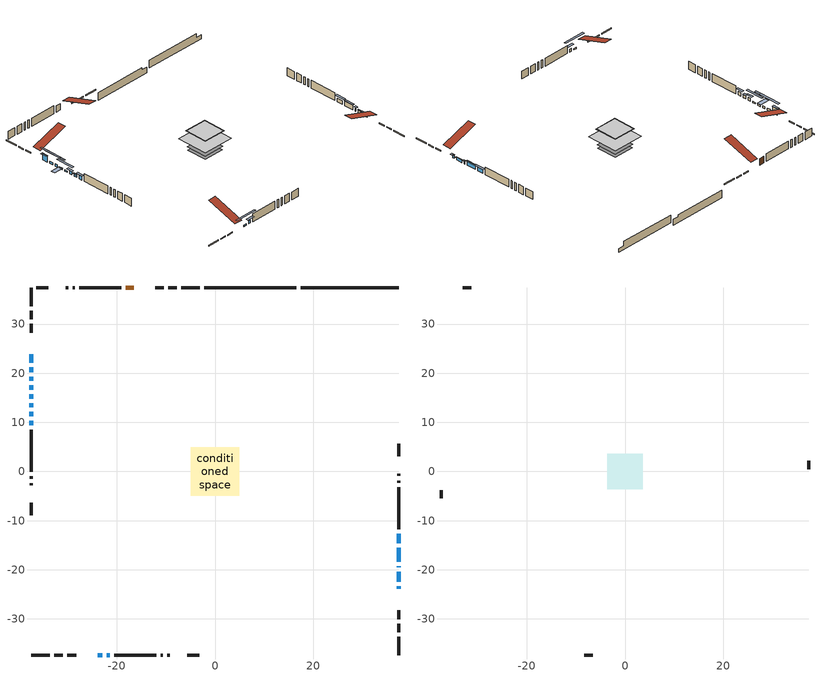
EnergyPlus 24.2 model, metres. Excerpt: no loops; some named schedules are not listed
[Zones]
conditioned space
 floor outside (Floor1 construction): -0.7,-0.7 -0.7,0.7 0.7,0.7 0.7,-0.7 z1.35
 floor adiabatic (AdiabaticFloorConstruction): -4.94,-4.94 -4.94,4.94 4.94,4.94 4.94,-4.94 z1.35
 floor foundation (Slab1 construction): -3.34,-3.34 -3.34,3.34 3.34,3.34 3.34,-3.34 z-1.14
 floor foundation (Slab1 construction 1): -3.23,-3.23 -3.23,3.23 3.23,3.23 3.23,-3.23 z-2.29
 wall outside (RimJoist1 construction): -3.09,37.33 -6.82,37.33 / -37.33,-37.33 -33.6,-37.33 / -37.33,37.33 -37.33,33.6 / 37.33,-37.33 37.33,-33.6 z1.35:1.65
 wall outside (RimJoist2 construction): -7.75,37.33 -9.47,37.33 / -32.67,-37.33 -30.94,-37.33 / -37.33,32.67 -37.33,30.94 / 37.33,-32.67 37.33,-30.94 z1.35:1.65
 wall outside (RimJoist3 construction): -10.4,37.33 -12.18,37.33 / -30.01,-37.33 -28.24,-37.33 / -37.33,30.01 -37.33,28.24 / 37.33,-30.01 37.33,-28.24 z1.35:1.65
 wall outside (AdiabaticWallConstruction 1): -16.57,37.33 -18.12,37.33 z1.35:3.38
 wall outside (AdiabaticWallConstruction): 37.33,-23.85 37.33,-23.31 / 37.33,-19.48 37.33,-19.32 / -22,-37.33 -21.44,-37.33 / -37.33,12.15 -37.33,11.29 z1.35:2.27; -37.33,23.85 -37.33,22.12 z1.35:3.31; 37.33,-22.38 37.33,-20.4 / -37.33,21.19 -37.33,20.2 / -37.33,19.27 -37.33,18.48 z1.35:2.06; -23.85,-37.33 -22.93,-37.33 / -37.33,17.56 -37.33,16.64 / -37.33,15.71 -37.33,14.79 z1.35:1.76; 37.33,-18.39 37.33,-15.55 z1.35:2.77; 37.33,-14.62 37.33,-12.69 / -37.33,10.36 -37.33,9.39 z1.35:2.49; -37.33,13.87 -37.33,13.08 z1.35:2.32
 wall outside (Wall1 construction): -19.05,37.33 -27.58,37.33 / -20.52,-37.33 -11.99,-37.33 / -37.33,8.46 -37.33,-0.06 / 37.33,-11.76 37.33,-3.23 z1.35:3.79
 wall outside (Wall2 construction): -28.51,37.33 -28.97,37.33 / -11.06,-37.33 -10.6,-37.33 / -37.33,-0.99 -37.33,-1.45 / 37.33,-2.3 37.33,-1.84 z1.35:3.79
 wall outside (Wall3 construction): -29.9,37.33 -30.36,37.33 / -9.67,-37.33 -9.21,-37.33 / -37.33,-2.38 -37.33,-2.84 / 37.33,-0.91 37.33,-0.45 z1.35:3.79
 wall outside (Wall6 construction): -33.91,37.33 -36.4,37.33 / -5.65,-37.33 -3.16,-37.33 / -37.33,-6.4 -37.33,-8.89 / 37.33,3.11 37.33,5.59 z1.35:3.79
 wall foundation (FoundationWall1 construction): 17.43,37.33,-1.14 17.43,37.33,1.35 35.34,37.33,1.35 35.34,37.33,0.01 37.33,37.33,0.01 37.33,37.33,-1.14
 wall foundation (FoundationWall2 construction): -2.16,37.33,-2.29 -2.16,37.33,0.15 14.63,37.33,0.15 14.63,37.33,-0.45 16.5,37.33,-0.45 16.5,37.33,-2.29
 window (WindowConstruction 6): 37.33,-23.85 37.33,-23.31 z1.35:2.26
 window (WindowConstruction 5): -37.33,23.85 -37.33,22.12 z1.35:3.31
 window (WindowConstruction 9): 37.33,-22.38 37.33,-20.4 z1.35:2.06
 window (WindowConstruction 10): -37.33,21.19 -37.33,20.2 z1.35:2.06
 window (WindowConstruction 11): -37.33,19.27 -37.33,18.48 z1.35:2.06
 window (WindowConstruction 12): -23.85,-37.33 -22.93,-37.33 z1.35:1.76
 window (WindowConstruction 13): -37.33,17.55 -37.33,16.64 z1.35:1.76
 window (WindowConstruction 14): -37.33,15.71 -37.33,14.8 z1.35:1.76
 window (WindowConstruction 7): 37.33,-19.47 37.33,-19.32 z1.35:2.26
 window (WindowConstruction 8): -22,-37.33 -21.44,-37.33 z1.35:2.26
 window (WindowConstruction): 37.33,-18.39 37.33,-15.55 z1.35:2.77
 window (WindowConstruction 1): 37.33,-14.62 37.33,-12.69 z1.35:2.49
 window (WindowConstruction 2): -37.33,13.87 -37.33,13.08 z1.35:2.32
 window (WindowConstruction 3): -37.33,12.15 -37.33,11.29 z1.35:2.26
 window (WindowConstruction 4): -37.33,10.36 -37.33,9.39 z1.35:2.49
 door (Door): -16.57,37.33 -18.12,37.33 z1.35:3.38
 ceiling adiabatic (AdiabaticFloorConstruction): 4.94,-4.94 4.94,4.94 -4.94,4.94 -4.94,-4.94 z1.35
attic - vented
 floor to conditioned space (Floor2 construction Reversed): -3.4,-3.4 -3.4,3.4 3.4,3.4 3.4,-3.4 z3.79
 floor to conditioned space (Floor3 construction Reversed): -3.58,-3.58 -3.58,3.58 3.58,3.58 3.58,-3.58 z3.79
 wall outside (Wall4 construction): -31.29,37.33 -32.98,37.33 / -8.28,-37.33 -6.58,-37.33 / -37.33,-3.77 -37.33,-5.47 / 37.33,0.48 37.33,2.18 z1.35:3.79
 roof outside (Roof1 construction): -15.64,37.33,3.79 -15.64,27.71,7 -13.1,27.71,7 -13.1,37.33,3.79; -24.77,-37.33,3.79 -24.77,-27.71,7 -27.31,-27.71,7 -27.31,-37.33,3.79; -37.33,24.77,3.79 -27.71,24.77,7 -27.71,27.31,7 -37.33,27.31,3.79; 37.33,-24.77,3.79 27.71,-24.77,7 27.71,-27.31,7 37.33,-27.31,3.79
shading: 37.33,-23.01 37.33,-24.14 37.86,-24.14 37.86,-23.01 z2.56; -37.33,21.97 -37.33,23.99 -37.86,23.99 -37.86,21.97 z3.46; 37.33,-20.25 37.33,-22.53 37.63,-22.53 37.63,-20.25 z2.21; -37.33,17.15 -37.33,24.24 -37.86,24.24 -37.86,17.15 z5.11; -37.33,15.43 -37.33,22.32 -37.86,22.32 -37.86,15.43 z5.11; -19.88,-37.33 -26.9,-37.33 -26.9,-37.86 -19.88,-37.86 z4.81; -37.33,16.49 -37.33,17.7 -40.38,17.7 -40.38,16.49 z1.9; -37.33,12.35 -37.33,18.15 -37.86,18.15 -37.86,12.35 z4.2; 37.33,-19.02 37.33,-19.77 37.86,-19.77 37.86,-19.02 z2.56; -20.53,-37.33 -22.91,-37.33 -22.91,-37.86 -20.53,-37.86 z3.18; 37.33,-15.4 37.33,-18.54 37.86,-18.54 37.86,-15.4 z2.92; 37.33,-12.08 37.33,-15.23 37.86,-15.23 37.86,-12.08 z3.1; -37.33,12.47 -37.33,14.48 -37.86,14.48 -37.86,12.47 z2.93; -37.33,11.14 -37.33,12.3 -37.86,12.3 -37.86,11.14 z2.41; -37.33,8.78 -37.33,10.97 -37.86,10.97 -37.86,8.78 z3.1
[Building]
Building 1: Terrain=Suburbs
[Site:Location]
Charlottetown AP_PE: Latitude {deg}=46.29; Longitude {deg}=-63.12; Time Zone {hr}=-4; Elevation {m}=48; Keep Site Location Information=Yes
[Site:GroundTemperature:Shallow]
1.81207, -0.126142, -0.281361, 0.638419, 4.33082, 8.00603, 11.1922, 13.2106, 13.3821, 11.7405, 8.63552, 5.07305
[Site:WaterMainsTemperature]
Calculation Method=Schedule; Temperature Schedule=mains temperature schedule
[Material] Roughness=Rough; Thermal Absorptance=0.9
Name | Thickness {m} | Conductivity {W/m-K} | Density {kg/m3} | Specific Heat {J/kg-K} | Solar Absorptance | Visible Absorptance
asphalt or fiberglass shingles | 0.00635 | 0.162714 | 1121.4 | 1465.45 | 0.4 | 0.4
ceiling loosefill ins | 0.169333 | 0.0480833 | 16.02 | 1046.75 | 0.7 | 0.7
ceiling stud and cavity | 0.1397 | 0.148571 | 65.682 | 1177.47 | 0.7 | 0.7
ceiling stud and cavity 1 | 0.1397 | 0.149692 | 65.682 | 1177.47 | 0.7 | 0.7
concrete 4.0 in. | 0.1016 | 1.803125 | 2242.8 | 837.4 | 0.7 | 0.7
concrete 8.0 in. | 0.2032 | 1.803125 | 2242.8 | 837.4 | 0.7 | 0.7
door material | 0.04445 | 0.0451087 | 512.64 | 1214.23 | 0.7 | 0.7
exterior vertical ins | 0.0433751 | 0.029427 | 32.04 | 1214.23 | 0.7 | 0.7
exterior vertical ins 1 | 0.00236065 | 0.029427 | 32.04 | 1214.23 | 0.7 | 0.7
floor covering | 0.0127 | 0.0433444 | 54.468 | 1339.84 | 0.6 | 0.6
floor rigid ins | 0.051816 | 0.029427 | 32.04 | 1214.23 | 0.7 | 0.7
floor rigid ins 1; wall rigid ins | 0.512978 | 0.029427 | 32.04 | 1214.23 | 0.7 | 0.7
floor stud and cavity | 0.1397 | 0.0991475 | 92.3553 | 1139.71 | 0.7 | 0.7
floor stud and cavity 1 | 0.1397 | 1.75129 | 37.0049 | 1207.88 | 0.7 | 0.7
furniture material conditioned space 1 | 0.1524 | 0.115458 | 640.8 | 1214.23 | 0.6 | 0.6
gypsum board | 0.0127 | 0.160291 | 801 | 837.4 | 0.6 | 0.6
gypsum board 1 | 0.0127 | 0.160291 | 801 | 837.4 | 0.7 | 0.7
osb sheathing 0.5 in. | 0.0127 | 0.115458 | 512.64 | 1214.23 | 0.7 | 0.7
osb sheathing 0.75 in. | 0.01905 | 0.115458 | 512.64 | 1214.23 | 0.7 | 0.7
osb sheathing 2.0 in. | 0.0508 | 0.115458 | 512.64 | 1214.23 | 0.7 | 0.7
rim joist stud and cavity | 0.0508 | 0.028548 | 125.044 | 1163.47 | 0.6 | 0.6
rim joist stud and cavity 1 | 0.0508 | 0.0286614 | 125.044 | 1163.47 | 0.6 | 0.6
rim joist stud and cavity 2 | 0.0508 | 0.153904 | 50.32683 | 1063.81 | 0.6 | 0.6
wall stud and cavity | 0.1397 | 0.0903627 | 139.0536 | 1170.24 | 0.7 | 0.7
wall stud and cavity 1 | 0.1397 | 0.0986797 | 139.0536 | 1170.24 | 0.7 | 0.7
wall stud and cavity 2 | 0.1397 | 0.113018 | 139.0536 | 1170.24 | 0.7 | 0.7
wall stud and cavity 3 | 0.0889 | 6.9971 | 50.32683 | 1063.81 | 0.6 | 0.6
wall stud and cavity 4 | 0.1397 | 0.101382 | 139.0536 | 1170.24 | 0.7 | 0.7
wall stud and cavity 5 | 0.0889 | 0.380278 | 52.3479 | 1209.89 | 0.7 | 0.7
wall stud and cavity 6 | 0.0889 | 0.391764 | 83.0341 | 1211.67 | 0.7 | 0.7
wood siding | 0.0254 | 0.102417 | 544.68 | 1172.36 | 0.4 | 0.4
wood siding 1 | 0.00254 | 0.102417 | 544.68 | 1172.36 | 0.4 | 0.4
wood siding 2; wood siding 3; wood siding 4 | 0.0254 | 0.102417 | 544.68 | 1172.36 | 0.7 | 0.7
[WindowMaterial:SimpleGlazingSystem]
Name | U-Factor {W/m2-K} | Solar Heat Gain Coefficient
WindowMaterial | 1.63754 | 0.43
WindowMaterial 1 | 1.87204 | 0.36
WindowMaterial 10 | 2.18773 | 0.36
WindowMaterial 11 | 2.75497 | 0.43
WindowMaterial 12 | 5.0943 | 0.64
WindowMaterial 2 | 1.94642 | 0.33
WindowMaterial 3 | 1.84308 | 0.36
WindowMaterial 4 | 2.82878 | 0.59
WindowMaterial 5 | 3.1053 | 0.59
WindowMaterial 6 | 3.10927 | 0.34
WindowMaterial 7 | 3.1229 | 0.45
WindowMaterial 8 | 3.02581 | 0.49
WindowMaterial 9 | 3.04852 | 0.46
[Construction]
AdiabaticFloorConstruction: floor stud and cavity 1, floor rigid ins 1, osb sheathing 0.75 in., floor covering
AdiabaticWallConstruction: wood siding 3, wall rigid ins, wall stud and cavity 5, gypsum board
AdiabaticWallConstruction 1: wood siding 4, wall rigid ins, wall stud and cavity 5, gypsum board
Door: door material
Floor1 construction: floor stud and cavity, floor rigid ins, osb sheathing 0.75 in., floor covering
Floor2 construction Reversed: gypsum board, ceiling stud and cavity, ceiling loosefill ins
Floor3 construction Reversed: gypsum board, ceiling stud and cavity 1, ceiling loosefill ins
FoundationWall1 construction; FoundationWall2 construction: concrete 8.0 in., gypsum board 1
furniture construction conditioned space 1: furniture material conditioned space 1
PartitionWallConstruction: gypsum board, wall stud and cavity 6, gypsum board
RimJoist1 construction: wood siding 2, osb sheathing 2.0 in., rim joist stud and cavity
RimJoist2 construction: wood siding 2, osb sheathing 2.0 in., rim joist stud and cavity 1
RimJoist3 construction: wood siding 2, rim joist stud and cavity 2
Roof1 construction: asphalt or fiberglass shingles
Slab1 construction; Slab1 construction 1: concrete 4.0 in.
Wall1 construction: wood siding, osb sheathing 0.5 in., wall stud and cavity, gypsum board
Wall2 construction: wood siding, osb sheathing 0.5 in., wall stud and cavity 1, gypsum board
Wall3 construction: wood siding, osb sheathing 0.5 in., wall stud and cavity 2, gypsum board
Wall4 construction: wood siding 1, wall stud and cavity 3
Wall6 construction: wood siding, osb sheathing 0.5 in., wall stud and cavity 4, gypsum board
WindowConstruction: WindowMaterial
WindowConstruction 1; WindowConstruction 4: WindowMaterial 1
WindowConstruction 10; WindowConstruction 9: WindowMaterial 8
WindowConstruction 11: WindowMaterial 9
WindowConstruction 12: WindowMaterial 10
WindowConstruction 13: WindowMaterial 11
WindowConstruction 14: WindowMaterial 12
WindowConstruction 2: WindowMaterial 2
WindowConstruction 3: WindowMaterial 3
WindowConstruction 5: WindowMaterial 4
WindowConstruction 6: WindowMaterial 5
WindowConstruction 7: WindowMaterial 6
WindowConstruction 8: WindowMaterial 7
[Zone] Multiplier=1; Part of Total Floor Area=Yes
Name | Volume {m3}
attic - vented | 50.8499
conditioned space | 469.5
[Space]
Name | Zone | Volume {m3}
attic - vented 1 | attic - vented | 50.8499
conditioned space 1 | conditioned space | 469.5
[ZoneInfiltration:EffectiveLeakageArea]
infil attic - vented 1: Zone or Space=attic - vented 1; Schedule=Always On Discrete; Effective Air Leakage Area {cm2}=3497.55; Stack Coefficient=0.00039265; Wind Coefficient=1.33882e-05
[ZoneMixing]
whole house fan mix: Zone or Space=attic - vented; Schedule=Always On Continuous; Design Flow Rate Calculation Method=Flow/Zone; Design Flow Rate {m3/s}=0; Source Zone or Space=conditioned space
[SurfaceProperty:ExposedFoundationPerimeter] Exposed Perimeter Calculation Method=TotalExposedPerimeter
Name | Total Exposed Perimeter {m}
Slab1 | 19.903
Slab1 1 | 18.654
[InternalMass] Zone or ZoneList=conditioned space; Space or SpaceList=conditioned space 1
Name | Construction | Surface Area {m2}
furniture mass conditioned space 1 | furniture construction conditioned space 1 | 74.392
partition wall mass | PartitionWallConstruction | 185.98
[Lights]
interior lighting: Zone or ZoneList or Space or SpaceList=conditioned space 1; Schedule=interior lighting schedule; Design Level Calculation Method=LightingLevel; Lighting Level {W}=343.2; Return Air Fraction=0; Fraction Radiant=0.6; Fraction Visible=0.2; Fraction Replaceable=1
[People]
occupants: Zone or ZoneList or Space or SpaceList=conditioned space 1; Number of People Schedule=occupants schedule; Number of People Calculation Method=People; Number of People=3; Fraction Radiant=0.314171; Sensible Heat Fraction=0.56303; Activity Level Schedule=occupants activity schedule; Carbon Dioxide Generation Rate {m3/s-W}=0; Enable ASHRAE 55 Comfort Warnings=No; Mean Radiant Temperature Calculation Type=EnclosureAveraged
[ElectricEquipment] Zone or ZoneList or Space or SpaceList=conditioned space 1; Design Level Calculation Method=EquipmentLevel
Name | Schedule | Design Level {W} | Fraction Latent | Fraction Radiant | Fraction Lost
clothes dryer | clothes dryer schedule | 140.772 | 0.015 | 0.081 | 0.85
clothes washer | clothes washer schedule | 32.1985 | 0.03 | 0.162 | 0.7
cooking range | cooking range schedule | 215.147 | 0.08 | 0.432 | 0.2
dishwasher | dishwasher schedule | 66.8632 | 0.3 | 0.18 | 0.4
fridge | fridge schedule | 72.9452 | 0 | 0.6 | 0
mech vent bath fan 0 | mech vent bath fan 0 schedule | 50.2 | 0 | 0 | 1
mech vent house fan | mech vent house fan schedule | 19.9167 | 0 | 0 | 0.5
mech vent house fan cfis | mech vent house fan cfis schedule | 0 | 0 | 0 | 0
mech vent range fan 0 | mech vent range fan 0 schedule | 57 | 0 | 0 | 1
misc plug loads | misc plug loads schedule | 494.7 | 0.045 | 0.513 | 0.1
whole house fan | Always On Discrete | 0 | 0 | 0 | 1
[OtherEquipment] Zone or ZoneList or Space or SpaceList=conditioned space 1; Design Level Calculation Method=EquipmentLevel
Name | Fuel Type | Schedule | Design Level {W} | Fraction Latent | Fraction Radiant | Fraction Lost
clothes dryer 1 | Electricity | clothes dryer schedule | 0 | 0.015 | 0.081 | 0.85
cooking range 1 | Electricity | cooking range schedule | 0 | 0.08 | 0.432 | 0.2
general water use latent | None | general water use schedule | 62.594 | 1 | 0 | 0
general water use sensible | None | general water use schedule | -61.6891 | 0 | 0.6 | 0
mech vent house fan latent load | None | Always On Discrete | 0 | 1 | 0 | 0
mech vent house fan sensible load | None | Always On Discrete | 0 | 0 | 0 | 0
water heater energy adjustment1 | FuelOilNo2 | Always On Discrete | 0.01 | 0 | 0 | 1
[ZoneInfiltration:DesignFlowRate] Zone or ZoneList or Space or SpaceList=conditioned space 1; Schedule=Always On Discrete; Design Flow Rate Calculation Method=Flow/Zone; Design Flow Rate {m3/s}=0
infil flow; natural vent flow; whole house fan flow
[Foundation:Kiva] Initial Indoor Air Temperature {C}=18; Wall Depth Below Slab {m}=0.2032; Custom Block X Position 1 {m}=0.2159; Custom Block Z Position 1 {m}=0
Name | Wall Height Above Grade {m} | Custom Block Material Name 1 | Custom Block Depth 1 {m}
Foundation Kiva 1 | 1.34999 | exterior vertical ins | 2.49
Foundation Kiva 2 | 0.149992 | exterior vertical ins 1 | 2.43998
[Foundation:Kiva:Settings]
Soil Conductivity {W/m-K}=1.275747; Soil Density {kg/m3}=1842.3; Soil Specific Heat {J/kg-K}=418.7; Ground Solar Absorptivity=0.9; Ground Thermal Absorptivity=0.9; Ground Surface Roughness {m}=0.03; Far-Field Width {m}=40; Deep-Ground Boundary Condition=ZeroFlux; Deep-Ground Depth {m}=40; Minimum Cell Dimension {m}=0.2; Maximum Cell Growth Coefficient=3; Simulation Timestep=Timestep
[Exterior:Lights]
exterior lighting: Schedule=exterior lighting schedule; Design Level {W}=75.6
[Schedule:Constant]
Name | Hourly Value
Always On Continuous; mech vent house fan schedule; mech vent house fan cfis schedule; Always On Discrete | 1
occupants activity schedule | 117.228
fridge schedule | 0
[Schedule:Week:Daily]
interior lighting schedule Week Rule - Jan1-Jan27: interior lighting schedule day, interior lighting schedule day, interior lighting schedule day, interior lighting schedule day, interior lighting schedule day, interior lighting schedule day, interior lighting schedule day, interior lighting schedule default day, interior lighting schedule default day, interior lighting schedule default day, interior lighting schedule default day, interior lighting schedule default day
interior lighting schedule Week Rule - Jan28-Feb3: interior lighting schedule day, interior lighting schedule day, interior lighting schedule day, interior lighting schedule day, interior lighting schedule day 1, interior lighting schedule day 1, interior lighting schedule day 1, interior lighting schedule default day, interior lighting schedule default day, interior lighting schedule default day, interior lighting schedule default day, interior lighting schedule default day
interior lighting schedule Week Rule - Feb4-Feb24: interior lighting schedule day 1, interior lighting schedule day 1, interior lighting schedule day 1, interior lighting schedule day 1, interior lighting schedule day 1, interior lighting schedule day 1, interior lighting schedule day 1, interior lighting schedule default day, interior lighting schedule default day, interior lighting schedule default day, interior lighting schedule default day, interior lighting schedule default day
interior lighting schedule Week Rule - Feb25-Mar3: interior lighting schedule day 1, interior lighting schedule day 1, interior lighting schedule day 1, interior lighting schedule day 1, interior lighting schedule day 2, interior lighting schedule day 2, interior lighting schedule day 2, interior lighting schedule default day, interior lighting schedule default day, interior lighting schedule default day, interior lighting schedule default day, interior lighting schedule default day
interior lighting schedule Week Rule - Mar4-Mar31: interior lighting schedule day 2, interior lighting schedule day 2, interior lighting schedule day 2, interior lighting schedule day 2, interior lighting schedule day 2, interior lighting schedule day 2, interior lighting schedule day 2, interior lighting schedule default day, interior lighting schedule default day, interior lighting schedule default day, interior lighting schedule default day, interior lighting schedule default day
interior lighting schedule Week Rule - Apr1-Apr28: interior lighting schedule day 3, interior lighting schedule day 3, interior lighting schedule day 3, interior lighting schedule day 3, interior lighting schedule day 3, interior lighting schedule day 3, interior lighting schedule day 3, interior lighting schedule default day, interior lighting schedule default day, interior lighting schedule default day, interior lighting schedule default day, interior lighting schedule default day
interior lighting schedule Week Rule - Apr29-May5: interior lighting schedule day 3, interior lighting schedule day 3, interior lighting schedule day 4, interior lighting schedule day 4, interior lighting schedule day 4, interior lighting schedule day 4, interior lighting schedule day 4, interior lighting schedule default day, interior lighting schedule default day, interior lighting schedule default day, interior lighting schedule default day, interior lighting schedule default day
interior lighting schedule Week Rule - May6-May26: interior lighting schedule day 4, interior lighting schedule day 4, interior lighting schedule day 4, interior lighting schedule day 4, interior lighting schedule day 4, interior lighting schedule day 4, interior lighting schedule day 4, interior lighting schedule default day, interior lighting schedule default day, interior lighting schedule default day, interior lighting schedule default day, interior lighting schedule default day
interior lighting schedule Week Rule - May27-Jun2: interior lighting schedule day 4, interior lighting schedule day 4, interior lighting schedule day 4, interior lighting schedule day 4, interior lighting schedule day 4, interior lighting schedule day 5, interior lighting schedule day 5, interior lighting schedule default day, interior lighting schedule default day, interior lighting schedule default day, interior lighting schedule default day, interior lighting schedule default day
interior lighting schedule Week Rule - Jun3-Jun30: interior lighting schedule day 5, interior lighting schedule day 5, interior lighting schedule day 5, interior lighting schedule day 5, interior lighting schedule day 5, interior lighting schedule day 5, interior lighting schedule day 5, interior lighting schedule default day, interior lighting schedule default day, interior lighting schedule default day, interior lighting schedule default day, interior lighting schedule default day
interior lighting schedule Week Rule - Jul1-Jul28: interior lighting schedule day 6, interior lighting schedule day 6, interior lighting schedule day 6, interior lighting schedule day 6, interior lighting schedule day 6, interior lighting schedule day 6, interior lighting schedule day 6, interior lighting schedule default day, interior lighting schedule default day, interior lighting schedule default day, interior lighting schedule default day, interior lighting schedule default day
interior lighting schedule Week Rule - Jul29-Aug4: interior lighting schedule day 6, interior lighting schedule day 6, interior lighting schedule day 6, interior lighting schedule day 7, interior lighting schedule day 7, interior lighting schedule day 7, interior lighting schedule day 7, interior lighting schedule default day, interior lighting schedule default day, interior lighting schedule default day, interior lighting schedule default day, interior lighting schedule default day
interior lighting schedule Week Rule - Aug5-Aug25: interior lighting schedule day 7, interior lighting schedule day 7, interior lighting schedule day 7, interior lighting schedule day 7, interior lighting schedule day 7, interior lighting schedule day 7, interior lighting schedule day 7, interior lighting schedule default day, interior lighting schedule default day, interior lighting schedule default day, interior lighting schedule default day, interior lighting schedule default day
interior lighting schedule Week Rule - Aug26-Sep1: interior lighting schedule day 7, interior lighting schedule day 7, interior lighting schedule day 7, interior lighting schedule day 7, interior lighting schedule day 7, interior lighting schedule day 7, interior lighting schedule day 8, interior lighting schedule default day, interior lighting schedule default day, interior lighting schedule default day, interior lighting schedule default day, interior lighting schedule default day
interior lighting schedule Week Rule - Sep2-Sep29: interior lighting schedule day 8, interior lighting schedule day 8, interior lighting schedule day 8, interior lighting schedule day 8, interior lighting schedule day 8, interior lighting schedule day 8, interior lighting schedule day 8, interior lighting schedule default day, interior lighting schedule default day, interior lighting schedule default day, interior lighting schedule default day, interior lighting schedule default day
interior lighting schedule Week Rule - Sep30-Oct6: interior lighting schedule day 8, interior lighting schedule day 9, interior lighting schedule day 9, interior lighting schedule day 9, interior lighting schedule day 9, interior lighting schedule day 9, interior lighting schedule day 9, interior lighting schedule default day, interior lighting schedule default day, interior lighting schedule default day, interior lighting schedule default day, interior lighting schedule default day
interior lighting schedule Week Rule - Oct7-Oct27: interior lighting schedule day 9, interior lighting schedule day 9, interior lighting schedule day 9, interior lighting schedule day 9, interior lighting schedule day 9, interior lighting schedule day 9, interior lighting schedule day 9, interior lighting schedule default day, interior lighting schedule default day, interior lighting schedule default day, interior lighting schedule default day, interior lighting schedule default day
interior lighting schedule Week Rule - Oct28-Nov3: interior lighting schedule day 9, interior lighting schedule day 9, interior lighting schedule day 9, interior lighting schedule day 9, interior lighting schedule day 10, interior lighting schedule day 10, interior lighting schedule day 10, interior lighting schedule default day, interior lighting schedule default day, interior lighting schedule default day, interior lighting schedule default day, interior lighting schedule default day
interior lighting schedule Week Rule - Nov4-Nov24: interior lighting schedule day 10, interior lighting schedule day 10, interior lighting schedule day 10, interior lighting schedule day 10, interior lighting schedule day 10, interior lighting schedule day 10, interior lighting schedule day 10, interior lighting schedule default day, interior lighting schedule default day, interior lighting schedule default day, interior lighting schedule default day, interior lighting schedule default day
interior lighting schedule Week Rule - Nov25-Dec1: interior lighting schedule day 10, interior lighting schedule day 10, interior lighting schedule day 10, interior lighting schedule day 10, interior lighting schedule day 10, interior lighting schedule day 10, interior lighting schedule day 11, interior lighting schedule default day, interior lighting schedule default day, interior lighting schedule default day, interior lighting schedule default day, interior lighting schedule default day
interior lighting schedule Week Rule - Dec2-Dec31: interior lighting schedule day 11, interior lighting schedule day 11, interior lighting schedule day 11, interior lighting schedule day 11, interior lighting schedule day 11, interior lighting schedule day 11, interior lighting schedule day 11, interior lighting schedule default day, interior lighting schedule default day, interior lighting schedule default day, interior lighting schedule default day, interior lighting schedule default day
occupants schedule Week Rule - Jan1-Dec31: occupants schedule day, occupants schedule day, occupants schedule day, occupants schedule day, occupants schedule day, occupants schedule day, occupants schedule day, occupants schedule default day, occupants schedule default day, occupants schedule default day, occupants schedule default day, occupants schedule default day
clothes dryer schedule Week Rule - Jan1-Dec31: clothes dryer schedule day, clothes dryer schedule day, clothes dryer schedule day, clothes dryer schedule day, clothes dryer schedule day, clothes dryer schedule day, clothes dryer schedule day, clothes dryer schedule default day, clothes dryer schedule default day, clothes dryer schedule default day, clothes dryer schedule default day, clothes dryer schedule default day
clothes washer schedule Week Rule - Jan1-Dec31: clothes washer schedule day, clothes washer schedule day, clothes washer schedule day, clothes washer schedule day, clothes washer schedule day, clothes washer schedule day, clothes washer schedule day, clothes washer schedule default day, clothes washer schedule default day, clothes washer schedule default day, clothes washer schedule default day, clothes washer schedule default day
cooking range schedule Week Rule - Jan1-Dec31: cooking range schedule day, cooking range schedule day, cooking range schedule day, cooking range schedule day, cooking range schedule day, cooking range schedule day, cooking range schedule day, cooking range schedule default day, cooking range schedule default day, cooking range schedule default day, cooking range schedule default day, cooking range schedule default day
dishwasher schedule Week Rule - Jan1-Dec31: dishwasher schedule day, dishwasher schedule day, dishwasher schedule day, dishwasher schedule day, dishwasher schedule day, dishwasher schedule day, dishwasher schedule day, dishwasher schedule default day, dishwasher schedule default day, dishwasher schedule default day, dishwasher schedule default day, dishwasher schedule default day
mech vent bath fan 0 schedule Week Rule - Jan1-Dec31: mech vent bath fan 0 schedule day, mech vent bath fan 0 schedule day, mech vent bath fan 0 schedule day, mech vent bath fan 0 schedule day, mech vent bath fan 0 schedule day, mech vent bath fan 0 schedule day, mech vent bath fan 0 schedule day, mech vent bath fan 0 schedule default day, mech vent bath fan 0 schedule default day, mech vent bath fan 0 schedule default day, mech vent bath fan 0 schedule default day, mech vent bath fan 0 schedule default day
mech vent range fan 0 schedule Week Rule - Jan1-Dec31: mech vent range fan 0 schedule day, mech vent range fan 0 schedule day, mech vent range fan 0 schedule day, mech vent range fan 0 schedule day, mech vent range fan 0 schedule day, mech vent range fan 0 schedule day, mech vent range fan 0 schedule day, mech vent range fan 0 schedule default day, mech vent range fan 0 schedule default day, mech vent range fan 0 schedule default day, mech vent range fan 0 schedule default day, mech vent range fan 0 schedule default day
misc plug loads schedule Week Rule - Jan1-Dec31: misc plug loads schedule day, misc plug loads schedule day, misc plug loads schedule day, misc plug loads schedule day, misc plug loads schedule day, misc plug loads schedule day, misc plug loads schedule day, misc plug loads schedule default day, misc plug loads schedule default day, misc plug loads schedule default day, misc plug loads schedule default day, misc plug loads schedule default day
general water use schedule Week Rule - Jan1-Dec31: general water use schedule day, general water use schedule day, general water use schedule day, general water use schedule day, general water use schedule day, general water use schedule day, general water use schedule day, general water use schedule default day, general water use schedule default day, general water use schedule default day, general water use schedule default day, general water use schedule default day
exterior lighting schedule Week Rule - Jan1-Jan27: exterior lighting schedule day, exterior lighting schedule day, exterior lighting schedule day, exterior lighting schedule day, exterior lighting schedule day, exterior lighting schedule day, exterior lighting schedule day, exterior lighting schedule default day, exterior lighting schedule default day, exterior lighting schedule default day, exterior lighting schedule default day, exterior lighting schedule default day
exterior lighting schedule Week Rule - Jan28-Feb3: exterior lighting schedule day, exterior lighting schedule day, exterior lighting schedule day, exterior lighting schedule day, exterior lighting schedule day 1, exterior lighting schedule day 1, exterior lighting schedule day 1, exterior lighting schedule default day, exterior lighting schedule default day, exterior lighting schedule default day, exterior lighting schedule default day, exterior lighting schedule default day
exterior lighting schedule Week Rule - Feb4-Feb24: exterior lighting schedule day 1, exterior lighting schedule day 1, exterior lighting schedule day 1, exterior lighting schedule day 1, exterior lighting schedule day 1, exterior lighting schedule day 1, exterior lighting schedule day 1, exterior lighting schedule default day, exterior lighting schedule default day, exterior lighting schedule default day, exterior lighting schedule default day, exterior lighting schedule default day
exterior lighting schedule Week Rule - Feb25-Mar3: exterior lighting schedule day 1, exterior lighting schedule day 1, exterior lighting schedule day 1, exterior lighting schedule day 1, exterior lighting schedule day 2, exterior lighting schedule day 2, exterior lighting schedule day 2, exterior lighting schedule default day, exterior lighting schedule default day, exterior lighting schedule default day, exterior lighting schedule default day, exterior lighting schedule default day
exterior lighting schedule Week Rule - Mar4-Mar31: exterior lighting schedule day 2, exterior lighting schedule day 2, exterior lighting schedule day 2, exterior lighting schedule day 2, exterior lighting schedule day 2, exterior lighting schedule day 2, exterior lighting schedule day 2, exterior lighting schedule default day, exterior lighting schedule default day, exterior lighting schedule default day, exterior lighting schedule default day, exterior lighting schedule default day
exterior lighting schedule Week Rule - Apr1-Apr28: exterior lighting schedule day 3, exterior lighting schedule day 3, exterior lighting schedule day 3, exterior lighting schedule day 3, exterior lighting schedule day 3, exterior lighting schedule day 3, exterior lighting schedule day 3, exterior lighting schedule default day, exterior lighting schedule default day, exterior lighting schedule default day, exterior lighting schedule default day, exterior lighting schedule default day
exterior lighting schedule Week Rule - Apr29-May5: exterior lighting schedule day 3, exterior lighting schedule day 3, exterior lighting schedule day 4, exterior lighting schedule day 4, exterior lighting schedule day 4, exterior lighting schedule day 4, exterior lighting schedule day 4, exterior lighting schedule default day, exterior lighting schedule default day, exterior lighting schedule default day, exterior lighting schedule default day, exterior lighting schedule default day
[Schedule:Year]
interior lighting schedule: interior lighting schedule Week Rule - Jan1-Jan27, 1, 1, 1, 27, interior lighting schedule Week Rule - Jan28-Feb3, 1, 28, 2, 3, interior lighting schedule Week Rule - Feb4-Feb24, 2, 4, 2, 24, interior lighting schedule Week Rule - Feb25-Mar3, 2, 25, 3, 3, interior lighting schedule Week Rule - Mar4-Mar31, 3, 4, 3, 31, interior lighting schedule Week Rule - Apr1-Apr28, 4, 1, 4, 28, interior lighting schedule Week Rule - Apr29-May5, 4, 29, 5, 5, interior lighting schedule Week Rule - May6-May26, 5, 6, 5, 26, interior lighting schedule Week Rule - May27-Jun2, 5, 27, 6, 2, interior lighting schedule Week Rule - Jun3-Jun30, 6, 3, 6, 30, interior lighting schedule Week Rule - Jul1-Jul28, 7, 1, 7, 28, interior lighting schedule Week Rule - Jul29-Aug4, 7, 29, 8, 4, interior lighting schedule Week Rule - Aug5-Aug25, 8, 5, 8, 25, interior lighting schedule Week Rule - Aug26-Sep1, 8, 26, 9, 1, interior lighting schedule Week Rule - Sep2-Sep29, 9, 2, 9, 29, interior lighting schedule Week Rule - Sep30-Oct6, 9, 30, 10, 6, interior lighting schedule Week Rule - Oct7-Oct27, 10, 7, 10, 27, interior lighting schedule Week Rule - Oct28-Nov3, 10, 28, 11, 3, interior lighting schedule Week Rule - Nov4-Nov24, 11, 4, 11, 24, interior lighting schedule Week Rule - Nov25-Dec1, 11, 25, 12, 1, interior lighting schedule Week Rule - Dec2-Dec31, 12, 2, 12, 31
occupants schedule: occupants schedule Week Rule - Jan1-Dec31, 1, 1, 12, 31
clothes dryer schedule: clothes dryer schedule Week Rule - Jan1-Dec31, 1, 1, 12, 31
clothes washer schedule: clothes washer schedule Week Rule - Jan1-Dec31, 1, 1, 12, 31
cooking range schedule: cooking range schedule Week Rule - Jan1-Dec31, 1, 1, 12, 31
dishwasher schedule: dishwasher schedule Week Rule - Jan1-Dec31, 1, 1, 12, 31
mech vent bath fan 0 schedule: mech vent bath fan 0 schedule Week Rule - Jan1-Dec31, 1, 1, 12, 31
mech vent range fan 0 schedule: mech vent range fan 0 schedule Week Rule - Jan1-Dec31, 1, 1, 12, 31
misc plug loads schedule: misc plug loads schedule Week Rule - Jan1-Dec31, 1, 1, 12, 31
general water use schedule: general water use schedule Week Rule - Jan1-Dec31, 1, 1, 12, 31
exterior lighting schedule: exterior lighting schedule Week Rule - Jan1-Jan27, 1, 1, 1, 27, exterior lighting schedule Week Rule - Jan28-Feb3, 1, 28, 2, 3, exterior lighting schedule Week Rule - Feb4-Feb24, 2, 4, 2, 24, exterior lighting schedule Week Rule - Feb25-Mar3, 2, 25, 3, 3, exterior lighting schedule Week Rule - Mar4-Mar31, 3, 4, 3, 31, exterior lighting schedule Week Rule - Apr1-Apr28, 4, 1, 4, 28, exterior lighting schedule Week Rule - Apr29-May5, 4, 29, 5, 5, exterior lighting schedule Week Rule - May6-May26, 5, 6, 5, 26, exterior lighting schedule Week Rule - May27-Jun2, 5, 27, 6, 2, exterior lighting schedule Week Rule - Jun3-Jun30, 6, 3, 6, 30, exterior lighting schedule Week Rule - Jul1-Jul28, 7, 1, 7, 28, exterior lighting schedule Week Rule - Jul29-Aug4, 7, 29, 8, 4, exterior lighting schedule Week Rule - Aug5-Aug25, 8, 5, 8, 25, exterior lighting schedule Week Rule - Aug26-Sep1, 8, 26, 9, 1, exterior lighting schedule Week Rule - Sep2-Sep29, 9, 2, 9, 29, exterior lighting schedule Week Rule - Sep30-Oct6, 9, 30, 10, 6, exterior lighting schedule Week Rule - Oct7-Oct27, 10, 7, 10, 27, exterior lighting schedule Week Rule - Oct28-Nov3, 10, 28, 11, 3, exterior lighting schedule Week Rule - Nov4-Nov24, 11, 4, 11, 24, exterior lighting schedule Week Rule - Nov25-Dec1, 11, 25, 12, 1, exterior lighting schedule Week Rule - Dec2-Dec31, 12, 2, 12, 31
[Schedule:Compact]
mains temperature schedule: Through: 01/01, For: AllDays, Until: 24:00, 6.42333, Through: 01/02, For: AllDays, Until: 24:00, 6.35944, Through: 01/03, For: AllDays, Until: 24:00, 6.29611, Through: 01/04, For: AllDays, Until: 24:00, 6.23333, Through: 01/05, For: AllDays, Until: 24:00, 6.17222, Through: 01/06, For: AllDays, Until: 24:00, 6.11222, Through: 01/07, For: AllDays, Until: 24:00, 6.05278, Through: 01/08, For: AllDays, Until: 24:00, 5.995, Through: 01/09, For: AllDays, Until: 24:00, 5.93778, Through: 01/10, For: AllDays, Until: 24:00, 5.88222, Through: 01/11, For: AllDays, Until: 24:00, 5.82722, Through: 01/12, For: AllDays, Until: 24:00, 5.77389, Through: 01/13, For: AllDays, Until: 24:00, 5.72111, Through: 01/14, For: AllDays, Until: 24:00, 5.67, Through: 01/15, For: AllDays, Until: 24:00, 5.62, Through: 01/16, For: AllDays, Until: 24:00, 5.57111, Through: 01/17, For: AllDays, Until: 24:00, 5.52389, Through: 01/18, For: AllDays, Until: 24:00, 5.47722, Through: 01/19, For: AllDays, Until: 24:00, 5.43222, Through: 01/20, For: AllDays, Until: 24:00, 5.38833, Through: 01/21, For: AllDays, Until: 24:00, 5.34611, Through: 01/22, For: AllDays, Until: 24:00, 5.305, Through: 01/23, For: AllDays, Until: 24:00, 5.265, Through: 01/24, For: AllDays, Until: 24:00, 5.22611, Through: 01/25, For: AllDays, Until: 24:00, 5.18889, Through: 01/26, For: AllDays, Until: 24:00, 5.15333, Through: 01/27, For: AllDays, Until: 24:00, 5.11833, Through: 01/28, For: AllDays, Until: 24:00, 5.08556, Through: 01/29, For: AllDays, Until: 24:00, 5.05333, Through: 01/30, For: AllDays, Until: 24:00, 5.02278, Through: 01/31, For: AllDays, Until: 24:00, 4.99389, Through: 02/01, For: AllDays, Until: 24:00, 4.96611, Through: 02/02, For: AllDays, Until: 24:00, 4.94, Through: 02/03, For: AllDays, Until: 24:00, 4.915, Through: 02/04, For: AllDays, Until: 24:00, 4.89167, Through: 02/05, For: AllDays, Until: 24:00, 4.87, Through: 02/06, For: AllDays, Until: 24:00, 4.84944, Through: 02/07, For: AllDays, Until: 24:00, 4.83, Through: 02/08, For: AllDays, Until: 24:00, 4.81222, Through: 02/09, For: AllDays, Until: 24:00, 4.79611, Through: 02/10, For: AllDays, Until: 24:00, 4.78167, Through: 02/11, For: AllDays, Until: 24:00, 4.76833, Through: 02/12, For: AllDays, Until: 24:00, 4.75611, Through: 02/13, For: AllDays, Until: 24:00, 4.74611, Through: 02/14, For: AllDays, Until: 24:00, 4.73722, Through: 02/15, For: AllDays, Until: 24:00, 4.72944, Through: 02/16, For: AllDays, Until: 24:00, 4.72389, Through: 02/17, For: AllDays, Until: 24:00, 4.71944, Through: 02/18, For: AllDays, Until: 24:00, 4.71611, Through: 02/19, For: AllDays, Until: 24:00, 4.715, Through: 02/20, For: AllDays, Until: 24:00, 4.715, Through: 02/21, For: AllDays, Until: 24:00, 4.71611, Through: 02/22, For: AllDays, Until: 24:00, 4.71944, Through: 02/23, For: AllDays, Until: 24:00, 4.72389, Through: 02/24, For: AllDays, Until: 24:00, 4.72944, Through: 02/25, For: AllDays, Until: 24:00, 4.73722, Through: 02/26, For: AllDays, Until: 24:00, 4.74611, Through: 02/27, For: AllDays, Until: 24:00, 4.75611, Through: 02/28, For: AllDays, Until: 24:00, 4.76778, Through: 03/01, For: AllDays, Until: 24:00, 4.78111, Through: 03/02, For: AllDays, Until: 24:00, 4.79611, Through: 03/03, For: AllDays, Until: 24:00, 4.81222, Through: 03/04, For: AllDays, Until: 24:00, 4.83, Through: 03/05, For: AllDays, Until: 24:00, 4.84889, Through: 03/06, For: AllDays, Until: 24:00, 4.86944, Through: 03/07, For: AllDays, Until: 24:00, 4.89167, Through: 03/08, For: AllDays, Until: 24:00, 4.915, Through: 03/09, For: AllDays, Until: 24:00, 4.93944, Through: 03/10, For: AllDays, Until: 24:00, 4.96611, Through: 03/11, For: AllDays, Until: 24:00, 4.99333, Through: 03/12, For: AllDays, Until: 24:00, 5.02278, Through: 03/13, For: AllDays, Until: 24:00, 5.05333, Through: 03/14, For: AllDays, Until: 24:00, 5.085, Through: 03/15, For: AllDays, Until: 24:00, 5.11833, Through: 03/16, For: AllDays, Until: 24:00, 5.15278, Through: 03/17, For: AllDays, Until: 24:00, 5.18833, Through: 03/18, For: AllDays, Until: 24:00, 5.22556, Through: 03/19, For: AllDays, Until: 24:00, 5.26444, Through: 03/20, For: AllDays, Until: 24:00, 5.30444, Through: 03/21, For: AllDays, Until: 24:00, 5.34556, Through: 03/22, For: AllDays, Until: 24:00, 5.38778, Through: 03/23, For: AllDays, Until: 24:00, 5.43167, Through: 03/24, For: AllDays, Until: 24:00, 5.47667, Through: 03/25, For: AllDays, Until: 24:00, 5.52333, Through: 03/26, For: AllDays, Until: 24:00, 5.57056, Through: 03/27, For: AllDays, Until: 24:00, 5.61944, Through: 03/28, For: AllDays, Until: 24:00, 5.66944, Through: 03/29, For: AllDays, Until: 24:00, 5.72056, Through: 03/30, For: AllDays, Until: 24:00, 5.77333, Through: 03/31, For: AllDays, Until: 24:00, 5.82667, Through: 04/01, For: AllDays, Until: 24:00, 5.88111, Through: 04/02, For: AllDays, Until: 24:00, 5.93722, Through: 04/03, For: AllDays, Until: 24:00, 5.99389, Through: 04/04, For: AllDays, Until: 24:00, 6.05222, Through: 04/05, For: AllDays, Until: 24:00, 6.11111, Through: 04/06, For: AllDays, Until: 24:00, 6.17167, Through: 04/07, For: AllDays, Until: 24:00, 6.23278, Through: 04/08, For: AllDays, Until: 24:00, 6.295, Through: 04/09, For: AllDays, Until: 24:00, 6.35833, Through: 04/10, For: AllDays, Until: 24:00, 6.42278, Through: 04/11, For: AllDays, Until: 24:00, 6.48778, Through: 04/12, For: AllDays, Until: 24:00, 6.55444, Through: 04/13, For: AllDays, Until: 24:00, 6.62167, Through: 04/14, For: AllDays, Until: 24:00, 6.68944, Through: 04/15, For: AllDays, Until: 24:00, 6.75833, Through: 04/16, For: AllDays, Until: 24:00, 6.82833, Through: 04/17, For: AllDays, Until: 24:00, 6.89889, Through: 04/18, For: AllDays, Until: 24:00, 6.97056, Through: 04/19, For: AllDays, Until: 24:00, 7.04278, Through: 04/20, For: AllDays, Until: 24:00, 7.11611, Through: 04/21, For: AllDays, Until: 24:00, 7.19, Through: 04/22, For: AllDays, Until: 24:00, 7.265, Through: 04/23, For: AllDays, Until: 24:00, 7.34, Through: 04/24, For: AllDays, Until: 24:00, 7.41611, Through: 04/25, For: AllDays, Until: 24:00, 7.49333, Through: 04/26, For: AllDays, Until: 24:00, 7.57056, Through: 04/27, For: AllDays, Until: 24:00, 7.64889, Through: 04/28, For: AllDays, Until: 24:00, 7.72722, Through: 04/29, For: AllDays, Until: 24:00, 7.80667, Through: 04/30, For: AllDays, Until: 24:00, 7.88667, Through: 05/01, For: AllDays, Until: 24:00, 7.96722, Through: 05/02, For: AllDays, Until: 24:00, 8.04778, Through: 05/03, For: AllDays, Until: 24:00, 8.12944, Through: 05/04, For: AllDays, Until: 24:00, 8.21111, Through: 05/05, For: AllDays, Until: 24:00, 8.29333, Through: 05/06, For: AllDays, Until: 24:00, 8.37611, Through: 05/07, For: AllDays, Until: 24:00, 8.45944, Through: 05/08, For: AllDays, Until: 24:00, 8.54278, Through: 05/09, For: AllDays, Until: 24:00, 8.62667, Through: 05/10, For: AllDays, Until: 24:00, 8.71111, Through: 05/11, For: AllDays, Until: 24:00, 8.79556, Through: 05/12, For: AllDays, Until: 24:00, 8.88056, Through: 05/13, For: AllDays, Until: 24:00, 8.96556, Through: 05/14, For: AllDays, Until: 24:00, 9.05056, Through: 05/15, For: AllDays, Until: 24:00, 9.13611, Through: 05/16, For: AllDays, Until: 24:00, 9.22167, Through: 05/17, For: AllDays, Until: 24:00, 9.30722, Through: 05/18, For: AllDays, Until: 24:00, 9.39333, Through: 05/19, For: AllDays, Until: 24:00, 9.47944, Through: 05/20, For: AllDays, Until: 24:00, 9.56556, Through: 05/21, For: AllDays, Until: 24:00, 9.65167, Through: 05/22, For: AllDays, Until: 24:00, 9.73778, Through: 05/23, For: AllDays, Until: 24:00, 9.82389, Through: 05/24, For: AllDays, Until: 24:00, 9.90944, Through: 05/25, For: AllDays, Until: 24:00, 9.99556, Through: 05/26, For: AllDays, Until: 24:00, 10.0817, Through: 05/27, For: AllDays, Until: 24:00, 10.1678, Through: 05/28, For: AllDays, Until: 24:00, 10.2533, Through: 05/29, For: AllDays, Until: 24:00, 10.3389, Through: 05/30, For: AllDays, Until: 24:00, 10.4239, Through: 05/31, For: AllDays, Until: 24:00, 10.5094, Through: 06/01, For: AllDays, Until: 24:00, 10.5944, Through: 06/02, For: AllDays, Until: 24:00, 10.6789, Through: 06/03, For: AllDays, Until: 24:00, 10.7633, Through: 06/04, For: AllDays, Until: 24:00, 10.8472, Through: 06/05, For: AllDays, Until: 24:00, 10.9311, Through: 06/06, For: AllDays, Until: 24:00, 11.0144, Through: 06/07, For: AllDays, Until: 24:00, 11.0972, Through: 06/08, For: AllDays, Until: 24:00, 11.18, Through: 06/09, For: AllDays, Until: 24:00, 11.2622, Through: 06/10, For: AllDays, Until: 24:00, 11.3439, Through: 06/11, For: AllDays, Until: 24:00, 11.425, Through: 06/12, For: AllDays, Until: 24:00, 11.5056, Through: 06/13, For: AllDays, Until: 24:00, 11.5861, Through: 06/14, For: AllDays, Until: 24:00, 11.6656, Through: 06/15, For: AllDays, Until: 24:00, 11.7444, Through: 06/16, For: AllDays, Until: 24:00, 11.8228, Through: 06/17, For: AllDays, Until: 24:00, 11.9006, Through: 06/18, For: AllDays, Until: 24:00, 11.9778, Through: 06/19, For: AllDays, Until: 24:00, 12.0544, Through: 06/20, For: AllDays, Until: 24:00, 12.1306, Through: 06/21, For: AllDays, Until: 24:00, 12.2056, Through: 06/22, For: AllDays, Until: 24:00, 12.28, Through: 06/23, For: AllDays, Until: 24:00, 12.3533, Through: 06/24, For: AllDays, Until: 24:00, 12.4261, Through: 06/25, For: AllDays, Until: 24:00, 12.4983, Through: 06/26, For: AllDays, Until: 24:00, 12.5694, Through: 06/27, For: AllDays, Until: 24:00, 12.64, Through: 06/28, For: AllDays, Until: 24:00, 12.7094, Through: 06/29, For: AllDays, Until: 24:00, 12.7778, Through: 06/30, For: AllDays, Until: 24:00, 12.8456, Through: 07/01, For: AllDays, Until: 24:00, 12.9122, Through: 07/02, For: AllDays, Until: 24:00, 12.9783, Through: 07/03, For: AllDays, Until: 24:00, 13.0428, Through: 07/04, For: AllDays, Until: 24:00, 13.1067, Through: 07/05, For: AllDays, Until: 24:00, 13.17, Through: 07/06, For: AllDays, Until: 24:00, 13.2317, Through: 07/07, For: AllDays, Until: 24:00, 13.2922, Through: 07/08, For: AllDays, Until: 24:00, 13.3522, Through: 07/09, For: AllDays, Until: 24:00, 13.4111, Through: 07/10, For: AllDays, Until: 24:00, 13.4683, Through: 07/11, For: AllDays, Until: 24:00, 13.525, Through: 07/12, For: AllDays, Until: 24:00, 13.5806, Through: 07/13, For: AllDays, Until: 24:00, 13.6344, Through: 07/14, For: AllDays, Until: 24:00, 13.6878, Through: 07/15, For: AllDays, Until: 24:00, 13.7394, Through: 07/16, For: AllDays, Until: 24:00, 13.79, Through: 07/17, For: AllDays, Until: 24:00, 13.8394, Through: 07/18, For: AllDays, Until: 24:00, 13.8878, Through: 07/19, For: AllDays, Until: 24:00, 13.935, Through: 07/20, For: AllDays, Until: 24:00, 13.9806, Through: 07/21, For: AllDays, Until: 24:00, 14.025, Through: 07/22, For: AllDays, Until: 24:00, 14.0683, Through: 07/23, For: AllDays, Until: 24:00, 14.1106, Through: 07/24, For: AllDays, Until: 24:00, 14.1511, Through: 07/25, For: AllDays, Until: 24:00, 14.19, Through: 07/26, For: AllDays, Until: 24:00, 14.2283, Through: 07/27, For: AllDays, Until: 24:00, 14.265, Through: 07/28, For: AllDays, Until: 24:00, 14.3, Through: 07/29, For: AllDays, Until: 24:00, 14.3344, Through: 07/30, For: AllDays, Until: 24:00, 14.3667, Through: 07/31, For: AllDays, Until: 24:00, 14.3983, Through: 08/01, For: AllDays, Until: 24:00, 14.4278, Through: 08/02, For: AllDays, Until: 24:00, 14.4561, Through: 08/03, For: AllDays, Until: 24:00, 14.4833, Through: 08/04, For: AllDays, Until: 24:00, 14.5089, Through: 08/05, For: AllDays, Until: 24:00, 14.5333, Through: 08/06, For: AllDays, Until: 24:00, 14.5561, Through: 08/07, For: AllDays, Until: 24:00, 14.5772, Through: 08/08, For: AllDays, Until: 24:00, 14.5972, Through: 08/09, For: AllDays, Until: 24:00, 14.6156, Through: 08/10, For: AllDays, Until: 24:00, 14.6328, Through: 08/11, For: AllDays, Until: 24:00, 14.6483, Through: 08/12, For: AllDays, Until: 24:00, 14.6622, Through: 08/13, For: AllDays, Until: 24:00, 14.675, Through: 08/14, For: AllDays, Until: 24:00, 14.6861, Through: 08/15, For: AllDays, Until: 24:00, 14.6961, Through: 08/16, For: AllDays, Until: 24:00, 14.7044, Through: 08/17, For: AllDays, Until: 24:00, 14.7111, Through: 08/18, For: AllDays, Until: 24:00, 14.7161, Through: 08/19, For: AllDays, Until: 24:00, 14.72, Through: 08/20, For: AllDays, Until: 24:00, 14.7222, Through: 08/21, For: AllDays, Until: 24:00, 14.7233, Through: 08/22, For: AllDays, Until: 24:00, 14.7228, Through: 08/23, For: AllDays, Until: 24:00, 14.7206, Through: 08/24, For: AllDays, Until: 24:00, 14.7167, Through: 08/25, For: AllDays, Until: 24:00, 14.7117, Through: 08/26, For: AllDays, Until: 24:00, 14.705, Through: 08/27, For: AllDays, Until: 24:00, 14.6972, Through: 08/28, For: AllDays, Until: 24:00, 14.6878, Through: 08/29, For: AllDays, Until: 24:00, 14.6767, Through: 08/30, For: AllDays, Until: 24:00, 14.6639, Through: 08/31, For: AllDays, Until: 24:00, 14.65, Through: 09/01, For: AllDays, Until: 24:00, 14.635, Through: 09/02, For: AllDays, Until: 24:00, 14.6178, Through: 09/03, For: AllDays, Until: 24:00, 14.5994, Through: 09/04, For: AllDays, Until: 24:00, 14.58, Through: 09/05, For: AllDays, Until: 24:00, 14.5589, Through: 09/06, For: AllDays, Until: 24:00, 14.5361, Through: 09/07, For: AllDays, Until: 24:00, 14.5122, Through: 09/08, For: AllDays, Until: 24:00, 14.4867, Through: 09/09, For: AllDays, Until: 24:00, 14.46, Through: 09/10, For: AllDays, Until: 24:00, 14.4317, Through: 09/11, For: AllDays, Until: 24:00, 14.4017, Through: 09/12, For: AllDays, Until: 24:00, 14.3706, Through: 09/13, For: AllDays, Until: 24:00, 14.3383, Through: 09/14, For: AllDays, Until: 24:00, 14.3044, Through: 09/15, For: AllDays, Until: 24:00, 14.2694, Through: 09/16, For: AllDays, Until: 24:00, 14.2328, Through: 09/17, For: AllDays, Until: 24:00, 14.195, Through: 09/18, For: AllDays, Until: 24:00, 14.1561, Through: 09/19, For: AllDays, Until: 24:00, 14.1156, Through: 09/20, For: AllDays, Until: 24:00, 14.0733, Through: 09/21, For: AllDays, Until: 24:00, 14.0306, Through: 09/22, For: AllDays, Until: 24:00, 13.9861, Through: 09/23, For: AllDays, Until: 24:00, 13.9406, Through: 09/24, For: AllDays, Until: 24:00, 13.8939, Through: 09/25, For: AllDays, Until: 24:00, 13.8456, Through: 09/26, For: AllDays, Until: 24:00, 13.7961, Through: 09/27, For: AllDays, Until: 24:00, 13.7456, Through: 09/28, For: AllDays, Until: 24:00, 13.6939, Through: 09/29, For: AllDays, Until: 24:00, 13.6411, Through: 09/30, For: AllDays, Until: 24:00, 13.5872, Through: 10/01, For: AllDays, Until: 24:00, 13.5317, Through: 10/02, For: AllDays, Until: 24:00, 13.4756, Through: 10/03, For: AllDays, Until: 24:00, 13.4178, Through: 10/04, For: AllDays, Until: 24:00, 13.3594, Through: 10/05, For: AllDays, Until: 24:00, 13.3, Through: 10/06, For: AllDays, Until: 24:00, 13.2394, Through: 10/07, For: AllDays, Until: 24:00, 13.1772, Through: 10/08, For: AllDays, Until: 24:00, 13.1144, Through: 10/09, For: AllDays, Until: 24:00, 13.0511, Through: 10/10, For: AllDays, Until: 24:00, 12.9861, Through: 10/11, For: AllDays, Until: 24:00, 12.9206, Through: 10/12, For: AllDays, Until: 24:00, 12.8539, Through: 10/13, For: AllDays, Until: 24:00, 12.7861, Through: 10/14, For: AllDays, Until: 24:00, 12.7178, Through: 10/15, For: AllDays, Until: 24:00, 12.6483, Through: 10/16, For: AllDays, Until: 24:00, 12.5783, Through: 10/17, For: AllDays, Until: 24:00, 12.5072, Through: 10/18, For: AllDays, Until: 24:00, 12.435, Through: 10/19, For: AllDays, Until: 24:00, 12.3622, Through: 10/20, For: AllDays, Until: 24:00, 12.2889, Through: 10/21, For: AllDays, Until: 24:00, 12.2144, Through: 10/22, For: AllDays, Until: 24:00, 12.1394, Through: 10/23, For: AllDays, Until: 24:00, 12.0639, Through: 10/24, For: AllDays, Until: 24:00, 11.9872, Through: 10/25, For: AllDays, Until: 24:00, 11.9106, Through: 10/26, For: AllDays, Until: 24:00, 11.8328, Through: 10/27, For: AllDays, Until: 24:00, 11.7544, Through: 10/28, For: AllDays, Until: 24:00, 11.675, Through: 10/29, For: AllDays, Until: 24:00, 11.5956, Through: 10/30, For: AllDays, Until: 24:00, 11.5156, Through: 10/31, For: AllDays, Until: 24:00, 11.435, Through: 11/01, For: AllDays, Until: 24:00, 11.3539, Through: 11/02, For: AllDays, Until: 24:00, 11.2722, Through: 11/03, For: AllDays, Until: 24:00, 11.19, Through: 11/04, For: AllDays, Until: 24:00, 11.1078, Through: 11/05, For: AllDays, Until: 24:00, 11.0244, Through: 11/06, For: AllDays, Until: 24:00, 10.9411, Through: 11/07, For: AllDays, Until: 24:00, 10.8578, Through: 11/08, For: AllDays, Until: 24:00, 10.7739, Through: 11/09, For: AllDays, Until: 24:00, 10.6894, Through: 11/10, For: AllDays, Until: 24:00, 10.6044, Through: 11/11, For: AllDays, Until: 24:00, 10.52, Through: 11/12, For: AllDays, Until: 24:00, 10.4344, Through: 11/13, For: AllDays, Until: 24:00, 10.3494, Through: 11/14, For: AllDays, Until: 24:00, 10.2639, Through: 11/15, For: AllDays, Until: 24:00, 10.1783, Through: 11/16, For: AllDays, Until: 24:00, 10.0922, Through: 11/17, For: AllDays, Until: 24:00, 10.0061, Through: 11/18, For: AllDays, Until: 24:00, 9.92056, Through: 11/19, For: AllDays, Until: 24:00, 9.83444, Through: 11/20, For: AllDays, Until: 24:00, 9.74833, Through: 11/21, For: AllDays, Until: 24:00, 9.66222, Through: 11/22, For: AllDays, Until: 24:00, 9.57611, Through: 11/23, For: AllDays, Until: 24:00, 9.49, Through: 11/24, For: AllDays, Until: 24:00, 9.40389, Through: 11/25, For: AllDays, Until: 24:00, 9.31778, Through: 11/26, For: AllDays, Until: 24:00, 9.23222, Through: 11/27, For: AllDays, Until: 24:00, 9.14667, Through: 11/28, For: AllDays, Until: 24:00, 9.06111, Through: 11/29, For: AllDays, Until: 24:00, 8.97611, Through: 11/30, For: AllDays, Until: 24:00, 8.89056, Through: 12/01, For: AllDays, Until: 24:00, 8.80611, Through: 12/02, For: AllDays, Until: 24:00, 8.72167, Through: 12/03, For: AllDays, Until: 24:00, 8.63722, Through: 12/04, For: AllDays, Until: 24:00, 8.55333, Through: 12/05, For: AllDays, Until: 24:00, 8.47, Through: 12/06, For: AllDays, Until: 24:00, 8.38667, Through: 12/07, For: AllDays, Until: 24:00, 8.30389, Through: 12/08, For: AllDays, Until: 24:00, 8.22111, Through: 12/09, For: AllDays, Until: 24:00, 8.13944, Through: 12/10, For: AllDays, Until: 24:00, 8.05778, Through: 12/11, For: AllDays, Until: 24:00, 7.97667, Through: 12/12, For: AllDays, Until: 24:00, 7.89667, Through: 12/13, For: AllDays, Until: 24:00, 7.81667, Through: 12/14, For: AllDays, Until: 24:00, 7.73722, Through: 12/15, For: AllDays, Until: 24:00, 7.65833, Through: 12/16, For: AllDays, Until: 24:00, 7.58, Through: 12/17, For: AllDays, Until: 24:00, 7.50278, Through: 12/18, For: AllDays, Until: 24:00, 7.42556, Through: 12/19, For: AllDays, Until: 24:00, 7.34944, Through: 12/20, For: AllDays, Until: 24:00, 7.27389, Through: 12/21, For: AllDays, Until: 24:00, 7.19944, Through: 12/22, For: AllDays, Until: 24:00, 7.12556, Through: 12/23, For: AllDays, Until: 24:00, 7.05222, Through: 12/24, For: AllDays, Until: 24:00, 6.97944, Through: 12/25, For: AllDays, Until: 24:00, 6.90778, Through: 12/26, For: AllDays, Until: 24:00, 6.83722, Through: 12/27, For: AllDays, Until: 24:00, 6.76722, Through: 12/28, For: AllDays, Until: 24:00, 6.69778, Through: 12/29, For: AllDays, Until: 24:00, 6.63, Through: 12/30, For: AllDays, Until: 24:00, 6.56222, Through: 12/31, For: AllDays, Until: 24:00, 6.49611
